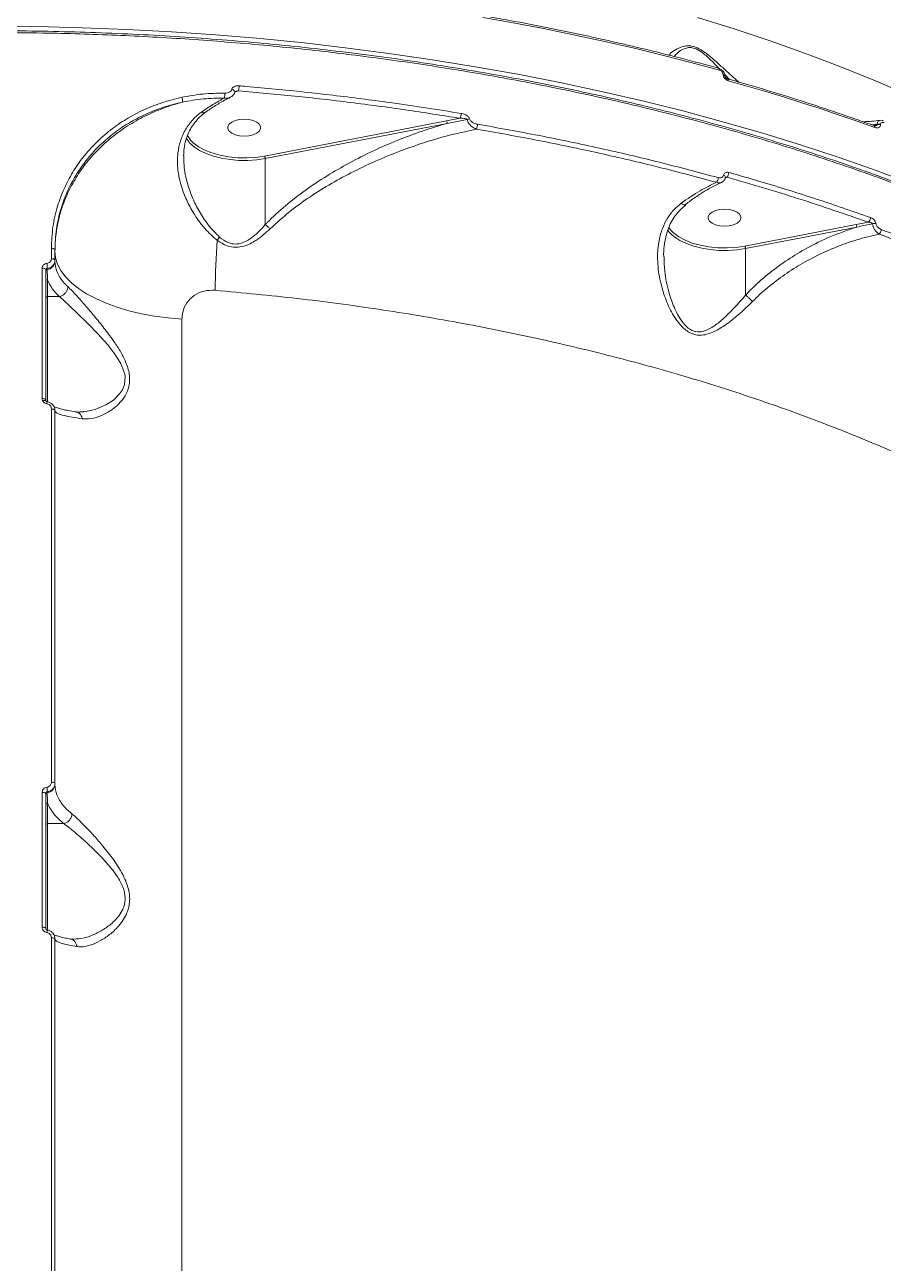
# Model space of a CAD drawing. Header units: millimetres. Extents: x -7151 to 6134, y -5040 to 5562.
# Drawn here: x -17.8 to 215.6, y 1212 to 1548.7 of the extents above; entities that cross this region are included whole.
import ezdxf

# ---------------------------------------------------------------- set-up
doc = ezdxf.new("R2010")
doc.units = ezdxf.units.MM
doc.layers.add('DIKOM_ОБЪЕКТ', color=7, linetype='Continuous')

msp = doc.modelspace()

# ---------------------------------------------------------------- linework, layer by layer
at = {"layer": 'DIKOM_ОБЪЕКТ', "color": 7, "linetype": 'Continuous', "lineweight": 15}
for p, q in [((172.043, 1535.164), (172.043, 1535.192)), ((173.781, 1533.842), (172.489, 1535.182)), ((172.568, 1534.711), (172.568, 1534.739)), ((40.313, 1530.743), (39.376, 1530.341)), ((47.429, 1512.99), (96.902, 1522.557)), ((97.078, 1521.887), (47.605, 1512.321)), ((96.902, 1522.557), (100.562, 1523.256)), ((102.481, 1522.977), (97.078, 1521.887)), ((213.945, 1521.645), (212.38, 1521.525)), ((212.839, 1521.362), (213.945, 1521.556)), ((213.945, 1521.556), (213.945, 1521.645)), ((214.845, 1521.578), (214.845, 1521.489)), ((25.48, 1513.06), (25.492, 1512.647)), ((47.605, 1494.368), (47.605, 1512.321)), ((173.111, 1507.232), (172.633, 1507.026)), ((208.188, 1494.363), (211.548, 1495.001)), ((177.973, 1488.52), (208.188, 1494.363)), ((208.364, 1493.693), (178.145, 1487.85)), ((-10.521, 1485.104), (-10.521, 1487.939)), ((-9.562, 1487.474), (-9.562, 1484.641)), ((178.145, 1475.197), (178.145, 1487.85)), ((-13.027, 1447.077), (-13.027, 1482.517)), ((-12.062, 1482.056), (-12.062, 1446.645)), ((-11.645, 1482.455), (-11.645, 1482.127)), ((-9.562, 1484.641), (-9.562, 1484.363)), ((-11.562, 1479.354), (-11.562, 1474.783)), ((-8.366, 1474.783), (-11.562, 1474.783)), ((-11.562, 1474.783), (-11.562, 1446.132)), ((24.94, 1468.671), (24.94, 990.013)), ((-11.645, 1446.205), (-11.648, 1446.211)), ((-10.521, 1342.769), (-10.521, 1444.233)), ((-9.562, 1443.803), (-9.562, 1342.424)), ((-11.645, 1340.157), (-11.645, 1339.909)), ((-9.562, 1342.424), (-9.562, 1342.145)), ((-13.027, 1303.354), (-13.027, 1340.021)), ((-12.062, 1339.677), (-12.062, 1303.041)), ((-11.562, 1337.129), (-11.562, 1331.497)), ((-7.157, 1331.497), (-11.562, 1331.497)), ((-11.562, 1331.497), (-11.562, 1302.473)), ((-11.645, 1302.58), (-11.646, 1302.585)), ((-10.521, 1193.876), (-10.521, 1300.467)), ((-9.562, 1300.157), (-9.562, 1193.653)), ((-4.545, 1300.09), (-4.387, 1300.108))]:
    msp.add_line(p, q, dxfattribs=at)
at = {"layer": 'DIKOM_ОБЪЕКТ', "color": 7, "linetype": 'Continuous', "lineweight": 15, "flags": 128}
for points in [[(171.071, 1536.342), (163.298, 1538.438), (155.442, 1540.449), (147.506, 1542.375), (139.493, 1544.216), (131.408, 1545.969), (123.253, 1547.636), (115.032, 1549.214), (106.75, 1550.704)], [(165.107, 1550.683), (175.077, 1547.578), (184.859, 1544.317), (194.443, 1540.904), (203.821, 1537.343), (212.983, 1533.636), (221.921, 1529.786), (230.628, 1525.798), (239.094, 1521.675), (247.312, 1517.421), (255.274, 1513.04), (262.974, 1508.536), (270.402, 1503.913), (277.554, 1499.175), (284.422, 1494.327), (290.999, 1489.374), (297.281, 1484.32), (303.26, 1479.169), (308.209, 1474.615)], [(-26.56, 1548.296), (-14.372, 1548.19), (-2.196, 1547.902), (9.959, 1547.432), (22.082, 1546.781), (34.163, 1545.948), (46.193, 1544.936), (58.16, 1543.744), (70.055, 1542.373), (81.868, 1540.826), (93.589, 1539.102), (105.207, 1537.204), (116.714, 1535.134), (128.099, 1532.892), (139.354, 1530.481), (150.467, 1527.902), (161.431, 1525.159), (172.236, 1522.253), (182.872, 1519.187), (193.331, 1515.963), (203.604, 1512.584), (213.682, 1509.053), (223.557, 1505.373)], [(170.864, 1536.853), (170.879, 1536.848), (170.944, 1536.804), (170.998, 1536.729), (171.038, 1536.624), (171.063, 1536.494), (171.071, 1536.342)], [(213.323, 1520.755), (208.495, 1522.47), (203.62, 1524.15), (198.7, 1525.796), (193.737, 1527.405), (188.73, 1528.979), (183.681, 1530.517), (178.59, 1532.018), (173.46, 1533.483)], [(41.897, 1523.041), (43.165, 1522.947), (44.33, 1522.673), (45.298, 1522.241), (45.99, 1521.686), (46.351, 1521.053), (46.351, 1520.393), (45.99, 1519.76), (45.298, 1519.205), (44.33, 1518.773), (43.165, 1518.499), (41.897, 1518.405), (40.629, 1518.499), (39.464, 1518.773), (38.496, 1519.205), (37.804, 1519.76), (37.443, 1520.393), (37.443, 1521.053), (37.804, 1521.686), (38.496, 1522.241), (39.464, 1522.673), (40.629, 1522.947), (41.897, 1523.041)], [(26.415, 1518.644), (26.968, 1517.758), (27.327, 1517.318)], [(27.327, 1517.318), (28.041, 1516.603), (29.448, 1515.546), (31.156, 1514.615), (33.123, 1513.832), (35.302, 1513.215), (37.64, 1512.779), (40.082, 1512.536), (42.567, 1512.489), (45.036, 1512.642), (47.429, 1512.99)], [(47.605, 1512.321), (45.269, 1511.975), (42.86, 1511.811), (40.43, 1511.83), (38.032, 1512.033), (35.718, 1512.415), (33.538, 1512.968), (31.539, 1513.679), (29.765, 1514.535), (28.617, 1515.251)], [(172.438, 1498.57), (173.706, 1498.476), (174.871, 1498.202), (175.839, 1497.77), (176.531, 1497.215), (176.892, 1496.582), (176.892, 1495.922), (176.531, 1495.289), (175.839, 1494.734), (174.871, 1494.302), (173.706, 1494.028), (172.438, 1493.934), (171.17, 1494.028), (170.005, 1494.302), (169.037, 1494.734), (168.344, 1495.289), (167.984, 1495.922), (167.984, 1496.582), (168.344, 1497.215), (169.037, 1497.77), (170.005, 1498.202), (171.17, 1498.476), (172.438, 1498.57)], [(157.287, 1493.603), (157.51, 1493.287), (157.828, 1492.893)], [(157.828, 1492.893), (158.582, 1492.131), (159.99, 1491.075), (161.698, 1490.144), (163.665, 1489.36), (165.844, 1488.744), (168.183, 1488.308), (170.625, 1488.064), (173.11, 1488.019), (175.579, 1488.172), (177.973, 1488.52)], [(178.145, 1487.85), (175.81, 1487.505), (173.401, 1487.34), (170.971, 1487.359), (168.573, 1487.562), (166.259, 1487.944), (164.079, 1488.496), (162.08, 1489.208), (160.306, 1490.064), (159.158, 1490.78)], [(-9.562, 1487.474), (-9.58, 1487.562), (-9.634, 1487.647), (-9.722, 1487.726), (-9.841, 1487.796), (-9.986, 1487.854), (-10.151, 1487.898), (-10.332, 1487.927), (-10.521, 1487.939)], [(-9.562, 1484.641), (-9.58, 1484.729), (-9.634, 1484.814), (-9.722, 1484.893), (-9.841, 1484.962), (-9.986, 1485.02), (-10.151, 1485.064), (-10.332, 1485.092), (-10.521, 1485.104)], [(-9.562, 1487.133), (-9.38, 1485.355), (-8.834, 1483.594), (-7.931, 1481.864), (-6.677, 1480.183), (-5.085, 1478.565), (-3.17, 1477.025), (-0.947, 1475.578), (1.561, 1474.235), (4.333, 1473.011), (7.343, 1471.915), (10.563, 1470.958), (13.965, 1470.148), (17.517, 1469.494), (21.186, 1469), (24.94, 1468.671)], [(-12.062, 1482.056), (-12.08, 1482.144), (-12.135, 1482.228), (-12.223, 1482.307), (-12.343, 1482.376), (-12.489, 1482.434), (-12.656, 1482.477), (-12.837, 1482.505), (-13.027, 1482.517)], [(-2.837, 1443.429), (-1.697, 1443.417), (1.344, 1444.056), (4.466, 1445.421), (6.317, 1446.667), (7.987, 1448.315), (8.757, 1449.471), (9.307, 1450.837), (9.492, 1453.024), (9.405, 1453.664), (8.361, 1456.569), (6.742, 1459.166), (4.777, 1461.666), (2.104, 1464.649), (-0.654, 1467.499), (-3.216, 1470.034), (-5.662, 1472.372), (-7.073, 1473.667), (-8.359, 1474.783), (-8.36, 1474.783), (-8.36, 1474.783)], [(-12.062, 1446.645), (-12.08, 1446.727), (-12.135, 1446.807), (-12.223, 1446.88), (-12.343, 1446.945), (-12.489, 1446.999), (-12.656, 1447.04), (-12.837, 1447.066), (-13.027, 1447.077)], [(-12.002, 1446.435), (-12.038, 1446.488), (-12.099, 1446.525), (-12.184, 1446.545), (-12.289, 1446.549), (-12.412, 1446.534), (-12.548, 1446.503), (-12.695, 1446.456), (-12.847, 1446.394)], [(-9.562, 1443.803), (-9.58, 1443.885), (-9.634, 1443.964), (-9.722, 1444.037), (-9.841, 1444.101), (-9.986, 1444.155), (-10.151, 1444.195), (-10.332, 1444.222), (-10.521, 1444.233)], [(-9.562, 1342.424), (-9.58, 1342.49), (-9.634, 1342.553), (-9.722, 1342.612), (-9.841, 1342.663), (-9.986, 1342.706), (-10.151, 1342.739), (-10.332, 1342.76), (-10.521, 1342.769)], [(-12.062, 1339.677), (-12.08, 1339.743), (-12.135, 1339.806), (-12.223, 1339.865), (-12.343, 1339.916), (-12.489, 1339.959), (-12.656, 1339.991), (-12.837, 1340.012), (-13.027, 1340.021)], [(-12.062, 1303.041), (-12.08, 1303.101), (-12.135, 1303.158), (-12.223, 1303.212), (-12.343, 1303.259), (-12.489, 1303.298), (-12.656, 1303.327), (-12.837, 1303.346), (-13.027, 1303.354)], [(-9.562, 1300.157), (-9.58, 1300.216), (-9.634, 1300.273), (-9.722, 1300.325), (-9.841, 1300.372), (-9.986, 1300.411), (-10.151, 1300.44), (-10.332, 1300.459), (-10.521, 1300.467)]]:
    msp.add_lwpolyline(points, dxfattribs=at)
at = {"layer": 'DIKOM_ОБЪЕКТ', "color": 7, "linetype": 'Continuous', "lineweight": 15}
for centre, radius, start, end in [((35.035, 1532.062), 5.441, 345.97222, 0.38476), ((171.988, 1534.598), 0.597, 13.92581, 84.72385), ((171.99, 1534.573), 0.594, 13.12566, 84.85358), ((172.958, 1533.575), 0.511, 349.52796, 54.87525), ((22.175, 1527.924), 2.96, 354.91612, 20.79614), ((31.991, 1529.685), 4.602, 348.50763, 5.21713), ((38.406, 1530.169), 0.979, 18.94016, 84.03178), ((95.768, 1521.901), 1.31, 359.38757, 30.02021), ((97.891, 1524.57), 2.976, 333.8006, 0.45495), ((103.179, 1520.906), 2.186, 91.13348, 108.60959), ((102.343, 1521.642), 2.947, 333.80744, 0.22386), ((212.81, 1520.835), 0.52, 351.10924, 57.47868), ((214.265, 1519.864), 1.809, 71.30121, 100.18013), ((214.265, 1519.774), 1.81, 71.31394, 100.16741), ((33.265, 1522.284), 8.43, 211.54586, 236.53983), ((46.295, 1512.335), 1.31, 359.39886, 30.04709), ((171.592, 1508.53), 1.999, 319.4933, 0.05016), ((168.661, 1507.14), 2.062, 321.38157, 359.77972), ((171.987, 1507.173), 0.691, 2.14412, 74.41128), ((210.387, 1496.286), 1.732, 312.09321, 359.53982), ((164.322, 1498.377), 9.186, 216.12344, 235.79691), ((207.053, 1493.707), 1.311, 359.392, 30.01078), ((213.25, 1492.514), 2.137, 80.79064, 105.56075), ((213.267, 1493.053), 1.743, 313.15708, 359.1744), ((279.533, 1473.919), 245.554, 176.22009, 179.39478), ((-1.364, 1517.976), 45.43, 322.16085, 323.51787), ((176.815, 1487.864), 1.331, 359.38435, 29.53528), ((-11.593, 1481.661), 0.469, 96.35962, 177.6556), ((-17.81, 1482.552), 6.166, 359.09849, 11.78598), ((-11.906, 1484.458), 2.346, 276.37153, 357.66593), ((-11.584, 1478.876), 0.479, 87.36116, 177.05553), ((-11.584, 1474.304), 0.479, 87.37551, 177.04118), ((-8.997, 1445.316), 2.798, 161.34461, 173.03623), ((-18.745, 1340.043), 7.101, 0.92369, 10.9864), ((-11.906, 1342.24), 2.345, 276.36979, 357.66767), ((-11.593, 1339.443), 0.469, 96.35962, 177.6556), ((-11.584, 1336.651), 0.479, 87.36116, 177.05553), ((-11.584, 1331.019), 0.479, 87.37551, 177.04118), ((-3.057, 1300.599), 8.815, 166.97655, 171.43809)]:
    msp.add_arc(centre, radius, start, end, dxfattribs=at)
for points, knots in [([(170.865, 1536.852), (169.079, 1537.341), (163.902, 1538.757), (155.222, 1540.991), (144.784, 1543.504), (134.215, 1545.867), (123.523, 1548.077), (114.305, 1549.842), (108.637, 1550.842), (106.601, 1551.201)], [0, 0, 0, 0, 0.0864689, 0.2507637, 0.4150547, 0.5793451, 0.7436335, 0.9079158, 1, 1, 1, 1]), ([(381.947, 1378.412), (381.747, 1378.889), (380.73, 1381.311), (378.594, 1385.634), (375.533, 1391.368), (372.153, 1397.036), (368.485, 1402.643), (364.519, 1408.191), (360.257, 1413.681), (355.697, 1419.115), (350.838, 1424.493), (345.679, 1429.818), (340.216, 1435.091), (334.459, 1440.302), (328.433, 1445.43), (322.157, 1450.455), (315.647, 1455.367), (308.901, 1460.167), (301.916, 1464.859), (294.692, 1469.443), (287.225, 1473.921), (279.516, 1478.295), (271.561, 1482.566), (263.357, 1486.735), (254.901, 1490.802), (246.201, 1494.765), (237.29, 1498.609), (228.2, 1502.317), (218.956, 1505.88), (209.562, 1509.298), (200.014, 1512.572), (190.309, 1515.704), (180.445, 1518.695), (170.418, 1521.546), (160.227, 1524.258), (149.867, 1526.831), (139.336, 1529.266), (128.635, 1531.562), (117.794, 1533.713), (106.859, 1535.709), (95.866, 1537.543), (84.825, 1539.214), (73.734, 1540.722), (62.586, 1542.07), (51.379, 1543.257), (40.109, 1544.285), (28.774, 1545.153), (17.371, 1545.861), (5.894, 1546.412), (-5.657, 1546.797), (-16.484, 1547.025), (-23.461, 1547.046), (-26.561, 1547.056)], [0, 0, 0, 0, 0.0050089, 0.0254361, 0.045783, 0.0660727, 0.0863284, 0.1065727, 0.1268271, 0.1471078, 0.1674373, 0.1878384, 0.2083332, 0.2289378, 0.2495476, 0.2700462, 0.2904527, 0.3107901, 0.3310812, 0.3513489, 0.3716164, 0.3919015, 0.4122246, 0.4326089, 0.4530771, 0.473652, 0.4942678, 0.5147984, 0.5352285, 0.5555809, 0.5758794, 0.5961468, 0.6164061, 0.6366783, 0.6569812, 0.6773377, 0.6977713, 0.7183047, 0.7389178, 0.7594862, 0.7799395, 0.8003083, 0.8206163, 0.8408862, 0.8611415, 0.8814047, 0.901692, 0.9220266, 0.9424306, 0.9629283, 0.9835286, 1, 1, 1, 1]), ([(381.888, 1378.11), (381.352, 1379.418), (379.213, 1384.638), (374.189, 1393.613), (366.76, 1405.098), (357.909, 1416.444), (347.75, 1427.622), (336.473, 1438.381), (324.155, 1448.695), (310.877, 1458.548), (296.425, 1468.099), (280.798, 1477.302), (264.023, 1486.116), (246.469, 1494.347), (228.216, 1501.98), (209.355, 1509.013), (189.578, 1515.563), (168.917, 1521.583), (147.424, 1527.041), (126.495, 1531.612), (106.288, 1535.391), (86.918, 1538.478), (67.213, 1541.089), (47.221, 1543.211), (27.161, 1544.823), (7.13, 1545.919), (-10.738, 1546.482), (-21.981, 1546.552), (-26.56, 1546.581)], [0, 0, 0, 0, 0.0137841, 0.0550017, 0.0961877, 0.1385698, 0.1809865, 0.2233689, 0.2645547, 0.3057723, 0.3469582, 0.3893404, 0.431757, 0.4741392, 0.5153252, 0.5565428, 0.5977286, 0.640111, 0.6825276, 0.7249095, 0.760756, 0.7966441, 0.8325322, 0.8687603, 0.9049887, 0.9402992, 0.9756893, 1, 1, 1, 1]), ([(157.259, 1540.436), (157.352, 1540.537), (157.792, 1541.007), (159.05, 1541.881), (160.68, 1542.725), (162.405, 1543.039), (163.936, 1542.872), (165.673, 1542.17), (167.695, 1540.802), (169.881, 1538.926), (172.617, 1536.425), (174.764, 1534.402), (176.133, 1533.279), (176.337, 1533.112)], [0, 0, 0, 0, 0.0339627, 0.1596078, 0.2876535, 0.3591814, 0.4200552, 0.481294, 0.5632413, 0.6727779, 0.785218, 0.968078, 1, 1, 1, 1]), ([(170.93, 1536.801), (170.398, 1537.367), (169.209, 1538.63), (167.389, 1540.382), (165.569, 1541.775), (163.991, 1542.451), (162.615, 1542.54), (161.103, 1542.088), (159.745, 1541.198), (159.018, 1540.406), (158.704, 1540.064)], [0, 0, 0, 0, 0.1313273, 0.2931801, 0.4075289, 0.4902672, 0.5729596, 0.6733247, 0.8588137, 1, 1, 1, 1]), ([(172.553, 1534.741), (172.557, 1534.785), (172.583, 1535.032), (172.433, 1535.507), (172.078, 1536.104), (171.53, 1536.608), (171.076, 1536.758), (170.861, 1536.83)], [0, 0, 0, 0, 0.046752, 0.2640493, 0.5018948, 0.7633097, 1, 1, 1, 1]), ([(172.043, 1535.192), (172.034, 1535.288), (172.014, 1535.48), (171.864, 1535.773), (171.64, 1536.035), (171.363, 1536.239), (171.164, 1536.31), (171.071, 1536.342)], [0, 0, 0, 0, 0.19516297, 0.39014357, 0.59336343, 0.81110897, 1, 1, 1, 1]), ([(38.508, 1531.143), (38.517, 1531.177), (38.559, 1531.33), (38.731, 1531.6), (39.135, 1531.901), (39.741, 1532.108), (40.224, 1532.102), (40.475, 1532.098)], [0, 0, 0, 0, 0.0490769, 0.2179211, 0.4266734, 0.7022369, 1, 1, 1, 1]), ([(40.475, 1532.098), (41.133, 1532.042), (44.422, 1531.761), (52.958, 1530.974), (66.021, 1529.567), (82.916, 1527.425), (94.444, 1525.607), (100.867, 1524.594)], [0, 0, 0, 0, 0.0321641, 0.1608348, 0.4183956, 0.675958, 1, 1, 1, 1]), ([(173.46, 1533.483), (173.325, 1533.531), (173.036, 1533.634), (172.634, 1533.929), (172.306, 1534.311), (172.086, 1534.74), (172.058, 1535.023), (172.043, 1535.164)], [0, 0, 0, 0, 0.1890375, 0.404498, 0.6068469, 0.803366, 1, 1, 1, 1]), ([(173.249, 1533.999), (173.222, 1534.005), (173.142, 1534.025), (172.977, 1534.116), (172.808, 1534.256), (172.684, 1534.405), (172.609, 1534.541), (172.573, 1534.644), (172.567, 1534.704), (172.568, 1534.709), (172.568, 1534.71)], [0, 0, 0, 0, 0.0968714, 0.2952533, 0.4683479, 0.6152923, 0.7426219, 0.8573482, 0.9810701, 1, 1, 1, 1]), ([(213.089, 1521.273), (211.427, 1521.867), (206.61, 1523.588), (198.499, 1526.335), (188.706, 1529.463), (180.27, 1532.002), (175.079, 1533.475), (173.251, 1533.993)], [0, 0, 0, 0, 0.1293311, 0.3750669, 0.620805, 0.8665369, 1, 1, 1, 1]), ([(-10.521, 1487.939), (-10.439, 1489.877), (-10.273, 1493.754), (-9.022, 1499.171), (-7.177, 1504.137), (-4.827, 1508.622), (-1.922, 1512.825), (1.527, 1516.674), (5.456, 1520.127), (9.814, 1523.14), (14.56, 1525.637), (19.603, 1527.657), (23.164, 1528.536), (24.942, 1528.975)], [0, 0, 0, 0, 0.1021838, 0.2043676, 0.2924918, 0.3808935, 0.4690136, 0.5574024, 0.646077, 0.7344679, 0.8228841, 0.9115797, 1, 1, 1, 1]), ([(24.942, 1528.975), (26.837, 1529.323), (30.654, 1530.024), (34.591, 1530.077), (36.573, 1530.103)], [0, 0, 0, 0, 0.4964816, 1, 1, 1, 1]), ([(36.5, 1528.768), (34.588, 1528.743), (30.737, 1528.692), (27.003, 1528.007), (25.123, 1527.662)], [0, 0, 0, 0, 0.4964776, 1, 1, 1, 1]), ([(30.269, 1524.957), (31.291, 1525.663), (33.343, 1527.082), (35.445, 1528.204), (36.5, 1528.768)], [0, 0, 0, 0, 0.4978743, 1, 1, 1, 1]), ([(31.224, 1524.792), (31.248, 1524.811), (32.176, 1525.529), (34.067, 1526.728), (36.33, 1528.098), (37.667, 1528.73), (38.064, 1528.918)], [0, 0, 0, 0, 0.0107212, 0.4189253, 0.8271119, 1, 1, 1, 1]), ([(38.037, 1528.983), (37.848, 1528.894), (37.396, 1528.681), (36.83, 1528.736), (36.5, 1528.768)], [0, 0, 0, 0, 0.4158782, 1, 1, 1, 1]), ([(36.573, 1530.103), (36.822, 1530.117), (37.315, 1530.143), (37.915, 1530.387), (38.345, 1530.727), (38.455, 1531.008), (38.508, 1531.143)], [0, 0, 0, 0, 0.2974092, 0.5890428, 0.80284, 1, 1, 1, 1]), ([(38.056, 1528.983), (38.202, 1529.048), (38.583, 1529.219), (39.02, 1529.704), (39.304, 1530.157), (39.318, 1530.41), (39.319, 1530.424)], [0, 0, 0, 0, 0.2380485, 0.6202644, 0.979406, 1, 1, 1, 1]), ([(39.316, 1530.398), (39.316, 1530.396), (39.311, 1530.382), (39.336, 1530.42), (39.405, 1530.469), (39.474, 1530.496), (39.5, 1530.506)], [0, 0, 0, 0, 0.0715069, 0.4239301, 0.7838185, 1, 1, 1, 1]), ([(40.313, 1530.743), (40.145, 1530.71), (39.87, 1530.657), (39.605, 1530.547), (39.501, 1530.504)], [0, 0, 0, 0, 0.609668, 1, 1, 1, 1]), ([(100.562, 1523.256), (95.637, 1524.042), (85.786, 1525.612), (70.781, 1527.609), (55.632, 1529.362), (45.42, 1530.283), (40.313, 1530.743)], [0, 0, 0, 0, 0.24931683, 0.49862785, 0.74931475, 1, 1, 1, 1]), ([(-9.562, 1487.133), (-9.503, 1488.716), (-9.385, 1491.882), (-8.444, 1496.581), (-6.931, 1501.176), (-4.818, 1505.604), (-2.144, 1509.811), (1.087, 1513.73), (4.821, 1517.318), (9.01, 1520.526), (13.619, 1523.294), (18.579, 1525.595), (22.483, 1526.951), (24.698, 1527.548), (25.123, 1527.662)], [0, 0, 0, 0, 0.0874421, 0.174886, 0.2633133, 0.3520198, 0.4404464, 0.5297506, 0.6193402, 0.7086428, 0.7985514, 0.8887519, 0.9786629, 1, 1, 1, 1]), ([(25.123, 1527.662), (23.384, 1527.234), (19.901, 1526.376), (14.969, 1524.403), (10.326, 1521.96), (6.064, 1519.011), (2.221, 1515.629), (-1.152, 1511.859), (-3.993, 1507.742), (-6.292, 1503.348), (-8.096, 1498.482), (-9.32, 1493.173), (-9.481, 1489.373), (-9.562, 1487.474)], [0, 0, 0, 0, 0.0883693, 0.177023, 0.2653931, 0.3537649, 0.4424235, 0.5308001, 0.6189456, 0.7073721, 0.7955188, 0.8977595, 1, 1, 1, 1]), ([(34.513, 1490.107), (33.357, 1491.128), (31.041, 1493.173), (28.454, 1496.822), (26.379, 1500.514), (24.796, 1504.456), (23.803, 1508.698), (23.643, 1512.756), (24.229, 1516.284), (25.323, 1519.277), (27.035, 1521.995), (28.799, 1523.844), (29.979, 1524.737), (30.269, 1524.957)], [0, 0, 0, 0, 0.1071383, 0.2145773, 0.3113458, 0.4080916, 0.5217536, 0.6352949, 0.7192618, 0.8031755, 0.8878189, 0.9724044, 1, 1, 1, 1]), ([(25.422, 1513.046), (25.451, 1513.731), (25.513, 1515.187), (25.969, 1517.298), (26.707, 1519.346), (27.723, 1521.199), (29.009, 1522.841), (30.189, 1524.037), (31.017, 1524.606), (31.253, 1524.769)], [0, 0, 0, 0, 0.1487246, 0.3160154, 0.4789083, 0.6371437, 0.7901155, 0.9401408, 1, 1, 1, 1]), ([(30.269, 1524.957), (30.297, 1524.94), (30.409, 1524.873), (30.683, 1524.744), (31.011, 1524.67), (31.155, 1524.783), (31.212, 1524.828)], [0, 0, 0, 0, 0.0693313, 0.2758984, 0.712394, 1, 1, 1, 1]), ([(47.605, 1494.368), (47.777, 1494.547), (49.51, 1496.341), (53.037, 1499.565), (58.49, 1503.775), (64.296, 1507.639), (70.45, 1511.194), (76.831, 1514.411), (83.447, 1517.29), (90.2, 1519.834), (94.785, 1521.203), (97.078, 1521.887)], [0, 0, 0, 0, 0.0129732, 0.1306081, 0.2483364, 0.3704456, 0.4925894, 0.6182937, 0.7440052, 0.872, 1, 1, 1, 1]), ([(102.481, 1522.977), (102.464, 1522.999), (102.43, 1523.041), (102.311, 1523.105), (102.055, 1523.188), (101.528, 1523.262), (100.998, 1523.275), (100.636, 1523.259), (100.562, 1523.256)], [0, 0, 0, 0, 0.0461062, 0.0901406, 0.2101686, 0.4599259, 0.8892667, 1, 1, 1, 1]), ([(100.867, 1524.594), (100.955, 1524.578), (101.39, 1524.497), (102.049, 1524.259), (102.664, 1523.838), (103.009, 1523.455), (103.093, 1523.212), (103.136, 1523.091)], [0, 0, 0, 0, 0.0951141, 0.4719385, 0.7157481, 0.8572166, 1, 1, 1, 1]), ([(104.987, 1520.341), (104.896, 1520.375), (104.419, 1520.554), (103.679, 1521.018), (103.007, 1521.752), (102.626, 1522.395), (102.531, 1522.779), (102.481, 1522.977)], [0, 0, 0, 0, 0.0825594, 0.4350667, 0.6772473, 0.8330107, 1, 1, 1, 1]), ([(103.136, 1523.091), (103.176, 1522.973), (103.257, 1522.737), (103.59, 1522.37), (104.179, 1521.969), (104.801, 1521.746), (105.211, 1521.668), (105.289, 1521.653)], [0, 0, 0, 0, 0.1455933, 0.2899991, 0.5321388, 0.9098143, 1, 1, 1, 1]), ([(214.642, 1522.702), (213.895, 1522.605), (212.368, 1522.409), (210.861, 1522.362), (210.092, 1522.338)], [0, 0, 0, 0, 0.4897858, 1, 1, 1, 1]), ([(213.945, 1521.645), (213.951, 1521.723), (213.969, 1521.982), (214.093, 1522.334), (214.331, 1522.619), (214.546, 1522.653), (214.647, 1522.668)], [0, 0, 0, 0, 0.1342008, 0.4418434, 0.7367622, 1, 1, 1, 1]), ([(215.572, 1522.55), (215.499, 1522.579), (215.206, 1522.696), (214.873, 1522.755), (214.643, 1522.687), (214.637, 1522.685)], [0, 0, 0, 0, 0.2461232, 0.9813062, 1, 1, 1, 1]), ([(215.811, 1522.045), (215.671, 1522.082), (215.426, 1522.148), (215.129, 1522.08), (214.936, 1521.93), (214.853, 1521.746), (214.847, 1521.617), (214.845, 1521.578)], [0, 0, 0, 0, 0.3025697, 0.5346806, 0.7255391, 0.9170739, 1, 1, 1, 1]), ([(104.987, 1520.341), (102.819, 1519.872), (98.374, 1518.91), (91.694, 1516.984), (84.932, 1514.67), (78.226, 1511.965), (71.767, 1508.934), (65.615, 1505.62), (59.762, 1501.97), (54.074, 1497.917), (50.628, 1494.766), (48.906, 1493.191)], [0, 0, 0, 0, 0.1079554, 0.2212627, 0.3345722, 0.4497819, 0.5649859, 0.6720711, 0.7791311, 0.8896215, 1, 1, 1, 1]), ([(170.272, 1505.854), (165.029, 1507.258), (154.542, 1510.068), (138.348, 1513.846), (121.858, 1517.325), (110.611, 1519.336), (104.987, 1520.341)], [0, 0, 0, 0, 0.249098, 0.4981957, 0.7490981, 1, 1, 1, 1]), ([(105.289, 1521.653), (110.886, 1520.653), (122.078, 1518.653), (138.569, 1515.178), (154.842, 1511.386), (165.429, 1508.55), (170.723, 1507.132)], [0, 0, 0, 0, 0.2490979, 0.4981963, 0.7490995, 1, 1, 1, 1]), ([(213.374, 1521.223), (213.366, 1521.222), (213.346, 1521.218), (213.217, 1521.225), (213.112, 1521.269), (213.087, 1521.28)], [0, 0, 0, 0, 0.3190192, 0.8321283, 1, 1, 1, 1]), ([(214.845, 1521.489), (214.842, 1521.43), (214.831, 1521.226), (214.696, 1520.937), (214.383, 1520.7), (213.915, 1520.599), (213.532, 1520.7), (213.323, 1520.755)], [0, 0, 0, 0, 0.0795992, 0.2757104, 0.4707778, 0.7104673, 1, 1, 1, 1]), ([(213.381, 1521.23), (213.451, 1521.24), (213.604, 1521.264), (213.778, 1521.336), (213.888, 1521.422), (213.937, 1521.488), (213.943, 1521.536), (213.945, 1521.556)], [0, 0, 0, 0, 0.29104578, 0.63397738, 0.77567175, 0.90559326, 1, 1, 1, 1]), ([(25.492, 1512.647), (25.491, 1511.703), (25.488, 1509.266), (26.378, 1505.528), (27.801, 1501.552), (29.67, 1497.849), (32.005, 1494.165), (34.101, 1492.041), (35.163, 1490.965)], [0, 0, 0, 0, 0.1225332, 0.3161738, 0.4778759, 0.6426209, 0.8188892, 1, 1, 1, 1]), ([(172.173, 1507.839), (172.214, 1507.964), (172.302, 1508.232), (172.631, 1508.499), (173.079, 1508.627), (173.42, 1508.563), (173.59, 1508.532)], [0, 0, 0, 0, 0.2214143, 0.4743896, 0.7373188, 1, 1, 1, 1]), ([(173.59, 1508.532), (174.175, 1508.367), (177.099, 1507.542), (185.119, 1505.207), (197.495, 1501.373), (207.242, 1497.974), (212.119, 1496.272)], [0, 0, 0, 0, 0.0441417, 0.2207204, 0.6100135, 1, 1, 1, 1]), ([(160.664, 1500.16), (162.374, 1501.358), (165.527, 1503.567), (168.783, 1505.136), (170.272, 1505.854)], [0, 0, 0, 0, 0.5425428, 1, 1, 1, 1]), ([(161.824, 1499.837), (162.719, 1500.509), (164.555, 1501.886), (167.394, 1503.661), (169.76, 1504.988), (171.158, 1505.606), (171.587, 1505.796)], [0, 0, 0, 0, 0.280496, 0.5750879, 0.8696774, 1, 1, 1, 1]), ([(171.572, 1505.837), (171.39, 1505.771), (171, 1505.632), (170.525, 1505.777), (170.272, 1505.854)], [0, 0, 0, 0, 0.467798, 1, 1, 1, 1]), ([(170.723, 1507.132), (170.898, 1507.101), (171.247, 1507.038), (171.706, 1507.17), (172.042, 1507.441), (172.132, 1507.713), (172.173, 1507.839)], [0, 0, 0, 0, 0.263318, 0.526697, 0.7813504, 1, 1, 1, 1]), ([(171.581, 1505.837), (171.613, 1505.846), (171.88, 1505.92), (172.281, 1506.317), (172.624, 1506.807), (172.648, 1507.142), (172.652, 1507.204)], [0, 0, 0, 0, 0.0538053, 0.459418, 0.8986394, 1, 1, 1, 1]), ([(173.111, 1507.232), (173.018, 1507.228), (172.856, 1507.222), (172.709, 1507.166), (172.646, 1507.142)], [0, 0, 0, 0, 0.5781641, 1, 1, 1, 1]), ([(211.548, 1495.001), (205.311, 1497.17), (192.82, 1501.514), (179.687, 1505.324), (173.111, 1507.232)], [0, 0, 0, 0, 0.49926902, 1, 1, 1, 1]), ([(180.037, 1473.449), (178.902, 1472.341), (176.633, 1470.126), (173.296, 1467.446), (170.546, 1465.681), (168.412, 1464.736), (166.606, 1464.267), (164.592, 1464.284), (162.293, 1465.233), (159.843, 1467.54), (157.617, 1471.077), (155.75, 1475.73), (154.465, 1480.879), (154.109, 1485.826), (154.542, 1490.049), (155.452, 1493.327), (156.869, 1496.143), (158.563, 1498.415), (159.997, 1499.606), (160.664, 1500.16)], [0, 0, 0, 0, 0.0760745, 0.152136, 0.2132056, 0.2445041, 0.275717, 0.313016, 0.3506348, 0.4012609, 0.4758021, 0.550765, 0.641766, 0.7326382, 0.79383, 0.854937, 0.9055401, 0.9561014, 1, 1, 1, 1]), ([(155.901, 1485.56), (155.899, 1485.6), (155.846, 1486.586), (156.021, 1488.451), (156.425, 1490.929), (157.053, 1493.121), (157.898, 1495.028), (159.035, 1496.819), (160.363, 1498.411), (161.432, 1499.301), (161.934, 1499.72)], [0, 0, 0, 0, 0.0072117, 0.1766751, 0.339109, 0.4692137, 0.6035642, 0.7390018, 0.8771362, 1, 1, 1, 1]), ([(160.664, 1500.16), (160.693, 1500.139), (160.883, 1500.002), (161.236, 1499.811), (161.618, 1499.719), (161.755, 1499.827), (161.81, 1499.871)], [0, 0, 0, 0, 0.05918591, 0.3798481, 0.74846894, 1, 1, 1, 1]), ([(212.677, 1494.573), (212.664, 1494.601), (212.641, 1494.648), (212.553, 1494.735), (212.394, 1494.83), (212.126, 1494.923), (211.835, 1494.981), (211.632, 1494.995), (211.548, 1495.001)], [0, 0, 0, 0, 0.078999, 0.1355799, 0.3029514, 0.5191068, 0.8022386, 1, 1, 1, 1]), ([(212.119, 1496.272), (212.228, 1496.227), (212.499, 1496.115), (212.892, 1495.834), (213.242, 1495.455), (213.495, 1495.044), (213.56, 1494.764), (213.592, 1494.624)], [0, 0, 0, 0, 0.1654966, 0.4120009, 0.6200504, 0.8097424, 1, 1, 1, 1]), ([(48.906, 1493.191), (47.677, 1492.082), (45.988, 1490.558), (43.505, 1489.135), (41.669, 1488.402), (39.545, 1488.082), (36.954, 1488.533), (35.407, 1489.531), (34.513, 1490.107)], [0, 0, 0, 0, 0.3030762, 0.416431, 0.5295171, 0.668759, 0.8085426, 1, 1, 1, 1]), ([(35.163, 1490.965), (35.922, 1490.383), (37.218, 1489.391), (39.513, 1488.941), (41.371, 1489.323), (42.951, 1490.111), (45.102, 1491.65), (46.618, 1493.165), (47.607, 1494.359), (47.608, 1494.36)], [0, 0, 0, 0, 0.1886185, 0.3216793, 0.4555525, 0.5691422, 0.6831349, 0.9996943, 1, 1, 1, 1]), ([(47.608, 1494.36), (47.607, 1494.361), (47.605, 1494.363), (47.605, 1494.366), (47.605, 1494.368), (47.605, 1494.368)], [0, 0, 0, 0, 0.3454531, 0.8162086, 1, 1, 1, 1]), ([(48.906, 1493.191), (48.876, 1493.221), (48.66, 1493.434), (48.202, 1493.867), (47.816, 1494.187), (47.608, 1494.36)], [0, 0, 0, 0, 0.0700058, 0.497808, 1, 1, 1, 1]), ([(178.145, 1475.197), (178.828, 1475.902), (180.898, 1478.04), (184.694, 1481.329), (189.587, 1484.888), (195.05, 1488.173), (201.301, 1491.265), (205.92, 1492.853), (208.364, 1493.693)], [0, 0, 0, 0, 0.0822934, 0.2495025, 0.4173013, 0.5846554, 0.7802055, 1, 1, 1, 1]), ([(214.459, 1491.781), (212.426, 1491.296), (208.359, 1490.326), (202.258, 1488.124), (196.524, 1485.491), (191.209, 1482.452), (186.442, 1479.161), (182.734, 1476.104), (180.706, 1474.107), (180.037, 1473.449)], [0, 0, 0, 0, 0.1619227, 0.3238396, 0.493636, 0.6385923, 0.7839147, 0.9287418, 1, 1, 1, 1]), ([(212.677, 1494.573), (212.529, 1494.544), (211.09, 1494.259), (209.653, 1493.961), (208.364, 1493.693)], [0, 0, 0, 0, 0.1029303, 1, 1, 1, 1]), ([(214.459, 1491.781), (214.33, 1491.865), (214.008, 1492.074), (213.538, 1492.567), (213.116, 1493.208), (212.806, 1493.894), (212.721, 1494.345), (212.677, 1494.573)], [0, 0, 0, 0, 0.1576828, 0.3931711, 0.5991562, 0.7967283, 1, 1, 1, 1]), ([(213.592, 1494.624), (213.624, 1494.487), (213.687, 1494.214), (213.931, 1493.814), (214.269, 1493.45), (214.646, 1493.181), (214.905, 1493.072), (215.01, 1493.028)], [0, 0, 0, 0, 0.1920652, 0.3836043, 0.5901908, 0.8341227, 1, 1, 1, 1]), ([(280.957, 1461.638), (275.899, 1464.389), (265.782, 1469.89), (249.494, 1477.626), (232.476, 1485), (220.465, 1489.521), (214.459, 1491.781)], [0, 0, 0, 0, 0.2485957, 0.4971915, 0.7485958, 1, 1, 1, 1]), ([(215.01, 1493.028), (220.963, 1490.788), (232.868, 1486.309), (249.874, 1478.954), (266.274, 1471.179), (276.529, 1465.604), (281.656, 1462.816)], [0, 0, 0, 0, 0.24859581, 0.49719057, 0.74859596, 1, 1, 1, 1]), ([(-11.775, 1483.812), (-11.61, 1483.849), (-11.282, 1483.923), (-10.881, 1484.209), (-10.608, 1484.589), (-10.525, 1484.909), (-10.522, 1485.081), (-10.521, 1485.104)], [0, 0, 0, 0, 0.2407312, 0.4813854, 0.7221443, 0.9627968, 1, 1, 1, 1]), ([(156.031, 1485.561), (156.046, 1484.273), (156.084, 1481.125), (157.07, 1476.527), (158.381, 1472.603), (159.661, 1469.891), (160.708, 1468.199), (161.79, 1466.893), (162.914, 1465.91), (163.921, 1465.429), (165.131, 1465.156), (166.383, 1465.22), (167.94, 1465.799), (169.808, 1466.88), (172.213, 1468.82), (175.122, 1471.713), (177.151, 1473.999), (178.147, 1475.187), (178.149, 1475.189)], [0, 0, 0, 0, 0.0932593, 0.2278947, 0.3329808, 0.3870384, 0.440986, 0.4745938, 0.5091258, 0.54994, 0.5578947, 0.6066384, 0.6488172, 0.6922488, 0.7790413, 0.8885271, 0.9998844, 1, 1, 1, 1]), ([(-13.027, 1482.517), (-13.027, 1482.54), (-13.023, 1482.712), (-12.941, 1483.033), (-12.668, 1483.414), (-12.267, 1483.701), (-11.939, 1483.775), (-11.775, 1483.812)], [0, 0, 0, 0, 0.0372109, 0.2778946, 0.5185709, 0.7592448, 1, 1, 1, 1]), ([(-11.645, 1482.455), (-11.7, 1482.445), (-11.809, 1482.425), (-11.942, 1482.338), (-12.033, 1482.22), (-12.061, 1482.118), (-12.062, 1482.063), (-12.062, 1482.056)], [0, 0, 0, 0, 0.2404195, 0.4811869, 0.7223344, 0.9628287, 1, 1, 1, 1]), ([(-9.562, 1484.641), (-9.563, 1484.602), (-9.568, 1484.313), (-9.706, 1483.774), (-10.16, 1483.133), (-10.827, 1482.647), (-11.372, 1482.519), (-11.645, 1482.455)], [0, 0, 0, 0, 0.0372392, 0.2780904, 0.5188666, 0.7594051, 1, 1, 1, 1]), ([(-11.645, 1482.127), (-11.645, 1481.987), (-11.643, 1481.283), (-11.617, 1480.345), (-11.574, 1479.567), (-11.562, 1479.354)], [0, 0, 0, 0, 0.1536616, 0.7682954, 1, 1, 1, 1]), ([(-9.562, 1484.363), (-9.453, 1483.433), (-9.231, 1481.547), (-7.802, 1479.256), (-6.503, 1477.947), (-6.08, 1477.52)], [0, 0, 0, 0, 0.3958782, 0.8032207, 1, 1, 1, 1]), ([(-8.366, 1474.783), (-8.815, 1475.238), (-9.765, 1476.198), (-10.856, 1477.728), (-11.326, 1478.81), (-11.562, 1479.354)], [0, 0, 0, 0, 0.3093536, 0.6532109, 1, 1, 1, 1]), ([(-8.36, 1474.783), (-8.361, 1474.783), (-8.363, 1474.783), (-8.365, 1474.783), (-8.366, 1474.783)], [0, 0, 0, 0, 0.8038747, 1, 1, 1, 1]), ([(-8.36, 1474.783), (-8.103, 1474.857), (-7.59, 1475.005), (-6.907, 1475.525), (-6.388, 1476.199), (-6.138, 1476.857), (-6.08, 1477.299), (-6.08, 1477.479), (-6.08, 1477.52)], [0, 0, 0, 0, 0.212368, 0.4247091, 0.637034, 0.8493825, 0.9655127, 1, 1, 1, 1]), ([(-6.08, 1477.52), (-5.692, 1477.139), (-4.915, 1476.376), (-3.32, 1474.653), (-1.294, 1472.371), (1.184, 1469.451), (3.768, 1466.285), (6.142, 1463.122), (8.181, 1460.046), (9.792, 1456.992), (10.66, 1454.241), (10.792, 1452.019), (10.593, 1450.386), (10.086, 1448.865), (9.179, 1447.198), (7.811, 1445.55), (5.701, 1443.793), (3.116, 1442.363), (0.317, 1441.512), (-1.367, 1441.566), (-2.135, 1441.59)], [0, 0, 0, 0, 0.04508111, 0.09018233, 0.15888886, 0.22768437, 0.29840387, 0.36911311, 0.42504684, 0.48081856, 0.54081823, 0.57138319, 0.60195402, 0.63446616, 0.66702996, 0.71984535, 0.77277006, 0.85288299, 0.93298649, 1, 1, 1, 1]), ([(33.993, 1476.513), (32.971, 1476.503), (30.913, 1476.482), (28.183, 1475.198), (26.152, 1473.168), (25.092, 1470.859), (24.984, 1469.296), (24.94, 1468.671)], [0, 0, 0, 0, 0.2099182, 0.4229014, 0.6382662, 0.8553572, 1, 1, 1, 1]), ([(354.34, 1280.219), (354.328, 1282.744), (354.299, 1289.02), (352.925, 1299.034), (350.306, 1310.222), (346.448, 1321.327), (341.42, 1332.297), (335.227, 1343.081), (327.891, 1353.633), (319.404, 1363.931), (309.807, 1373.965), (299.131, 1383.717), (287.425, 1393.143), (274.744, 1402.198), (261.129, 1410.844), (246.586, 1419.059), (231.16, 1426.84), (214.896, 1434.173), (197.87, 1441.025), (180.162, 1447.363), (161.476, 1453.269), (141.811, 1458.691), (121.198, 1463.587), (100.039, 1467.85), (78.397, 1471.44), (56.373, 1474.412), (41.45, 1475.813), (33.993, 1476.513)], [0, 0, 0, 0, 0.026938, 0.0669716, 0.1071323, 0.1473574, 0.1875822, 0.2277421, 0.2677751, 0.3076759, 0.347703, 0.3877941, 0.4278855, 0.4679118, 0.5078123, 0.5476178, 0.5875488, 0.6275441, 0.6675392, 0.7074702, 0.7472753, 0.789314, 0.8313903, 0.8734287, 0.9156067, 0.9578224, 1, 1, 1, 1]), ([(178.149, 1475.189), (178.148, 1475.189), (178.146, 1475.191), (178.146, 1475.194), (178.145, 1475.196), (178.145, 1475.197)], [0, 0, 0, 0, 0.3347822, 0.7879953, 1, 1, 1, 1]), ([(180.037, 1473.449), (180.007, 1473.481), (179.797, 1473.706), (179.362, 1474.142), (178.723, 1474.728), (178.34, 1475.035), (178.149, 1475.189)], [0, 0, 0, 0, 0.0544829, 0.3766863, 0.6883344, 1, 1, 1, 1]), ([(-12.847, 1446.394), (-12.879, 1446.456), (-12.99, 1446.671), (-13.012, 1446.908), (-13.027, 1447.077)], [0, 0, 0, 0, 0.2879967, 1, 1, 1, 1]), ([(-11.775, 1445.655), (-11.932, 1445.696), (-12.246, 1445.779), (-12.618, 1446.054), (-12.775, 1446.287), (-12.847, 1446.394)], [0, 0, 0, 0, 0.350921, 0.7014248, 1, 1, 1, 1]), ([(-12.062, 1446.645), (-12.057, 1446.594), (-12.051, 1446.523), (-12.013, 1446.454), (-12.002, 1446.435)], [0, 0, 0, 0, 0.72049197, 1, 1, 1, 1]), ([(-11.647, 1446.214), (-11.67, 1446.218), (-11.738, 1446.228), (-11.842, 1446.277), (-11.942, 1446.356), (-12.015, 1446.429), (-12.015, 1446.461), (-12.015, 1446.461)], [0, 0, 0, 0, 0.1198421, 0.3575321, 0.6333282, 0.9995359, 1, 1, 1, 1]), ([(-10.521, 1444.233), (-10.539, 1444.401), (-10.575, 1444.737), (-10.856, 1445.181), (-11.266, 1445.52), (-11.607, 1445.61), (-11.775, 1445.655)], [0, 0, 0, 0, 0.2566061, 0.5136445, 0.761207, 1, 1, 1, 1]), ([(-11.645, 1446.205), (-11.367, 1446.13), (-10.804, 1445.979), (-10.123, 1445.41), (-9.652, 1444.66), (-9.592, 1444.088), (-9.562, 1443.803)], [0, 0, 0, 0, 0.242519, 0.4917039, 0.7472658, 1, 1, 1, 1]), ([(-3.75, 1443.428), (-4.018, 1443.469), (-4.965, 1443.613), (-6.31, 1443.873), (-7.77, 1444.201), (-8.842, 1444.506), (-9.545, 1444.759), (-9.763, 1444.865), (-9.851, 1444.909)], [0, 0, 0, 0, 0.0821013, 0.2901292, 0.4974125, 0.7020433, 0.8789664, 1, 1, 1, 1]), ([(-2.135, 1441.59), (-3.1, 1441.725), (-5.046, 1441.998), (-7.304, 1442.471), (-8.719, 1442.93), (-9.446, 1443.361), (-9.523, 1443.606), (-9.562, 1443.729)], [0, 0, 0, 0, 0.21064105, 0.42475272, 0.67621189, 0.8374036, 1, 1, 1, 1]), ([(-2.837, 1443.39), (-3.138, 1443.375), (-3.479, 1443.358), (-3.756, 1443.431), (-3.789, 1443.439)], [0, 0, 0, 0, 0.8832139, 1, 1, 1, 1]), ([(-3.756, 1443.387), (-3.663, 1443.379), (-3.338, 1443.352), (-2.847, 1443.014), (-2.391, 1442.445), (-2.197, 1441.92), (-2.143, 1441.636), (-2.135, 1441.59)], [0, 0, 0, 0, 0.11619365, 0.40487137, 0.69361717, 0.95078622, 1, 1, 1, 1]), ([(-13.027, 1340.021), (-13.027, 1340.049), (-13.023, 1340.234), (-12.937, 1340.576), (-12.664, 1340.976), (-12.264, 1341.279), (-11.938, 1341.357), (-11.775, 1341.396)], [0, 0, 0, 0, 0.0426489, 0.2824521, 0.521605, 0.7607854, 1, 1, 1, 1]), ([(-11.645, 1340.157), (-11.7, 1340.145), (-11.808, 1340.12), (-11.942, 1340.015), (-12.033, 1339.874), (-12.06, 1339.753), (-12.062, 1339.687), (-12.062, 1339.677)], [0, 0, 0, 0, 0.2368306, 0.4741383, 0.713794, 0.9564964, 1, 1, 1, 1]), ([(-11.775, 1341.396), (-11.611, 1341.435), (-11.285, 1341.513), (-10.885, 1341.816), (-10.612, 1342.216), (-10.526, 1342.556), (-10.522, 1342.742), (-10.521, 1342.769)], [0, 0, 0, 0, 0.2393525, 0.4787034, 0.7178874, 0.9576676, 1, 1, 1, 1]), ([(-9.562, 1342.424), (-9.563, 1342.378), (-9.569, 1342.074), (-9.712, 1341.514), (-10.166, 1340.855), (-10.831, 1340.355), (-11.374, 1340.223), (-11.645, 1340.157)], [0, 0, 0, 0, 0.0422847, 0.2819906, 0.5212621, 0.7606309, 1, 1, 1, 1]), ([(-9.562, 1342.145), (-9.455, 1341.194), (-9.238, 1339.266), (-7.622, 1336.698), (-5.98, 1335.02), (-5.078, 1334.275), (-4.942, 1334.163)], [0, 0, 0, 0, 0.3434956, 0.6969392, 0.9545239, 1, 1, 1, 1]), ([(-11.645, 1339.909), (-11.645, 1339.769), (-11.643, 1339.065), (-11.617, 1338.125), (-11.574, 1337.345), (-11.562, 1337.129)], [0, 0, 0, 0, 0.1533149, 0.7665943, 1, 1, 1, 1]), ([(-7.157, 1331.497), (-8.05, 1332.293), (-9.501, 1333.587), (-10.852, 1335.495), (-11.325, 1336.583), (-11.562, 1337.129)], [0, 0, 0, 0, 0.4427034, 0.7201744, 1, 1, 1, 1]), ([(-7.15, 1331.498), (-6.902, 1331.579), (-6.404, 1331.74), (-5.742, 1332.279), (-5.239, 1332.966), (-5.013, 1333.586), (-4.952, 1333.984), (-4.945, 1334.121), (-4.942, 1334.163)], [0, 0, 0, 0, 0.22049207, 0.4409812, 0.66147858, 0.88195533, 0.96357686, 1, 1, 1, 1]), ([(-4.942, 1334.163), (-4.814, 1334.057), (-4.184, 1333.532), (-2.944, 1332.393), (-1.034, 1330.481), (1.135, 1328.157), (3.674, 1325.214), (6.386, 1321.785), (8.8, 1318.021), (10.205, 1314.786), (10.71, 1312.358), (10.794, 1310.548), (10.545, 1308.817), (9.966, 1307.03), (9.018, 1305.272), (7.441, 1303.219), (5.294, 1301.22), (2.618, 1299.481), (-0.06, 1298.341), (-2.163, 1297.949), (-3.285, 1298.053), (-3.623, 1298.084)], [0, 0, 0, 0, 0.0134548, 0.0663235, 0.1192331, 0.1832728, 0.2473528, 0.3264802, 0.4053657, 0.467862, 0.499098, 0.5303046, 0.5614418, 0.5926235, 0.6345162, 0.6764896, 0.7480861, 0.819758, 0.8939601, 0.9680661, 1, 1, 1, 1]), ([(-7.15, 1331.498), (-7.152, 1331.498), (-7.154, 1331.497), (-7.157, 1331.497), (-7.157, 1331.497)], [0, 0, 0, 0, 0.6963516, 1, 1, 1, 1]), ([(-4.387, 1300.108), (-3.597, 1300.162), (-1.901, 1300.279), (0.848, 1301.228), (3.676, 1302.678), (5.959, 1304.36), (7.654, 1306.135), (8.664, 1307.634), (9.297, 1309.195), (9.621, 1311.003), (9.422, 1312.63), (8.764, 1314.732), (7.416, 1317.272), (4.845, 1320.53), (2.005, 1323.528), (-0.696, 1326.123), (-2.985, 1328.174), (-5.021, 1329.9), (-6.338, 1330.895), (-7.015, 1331.413), (-7.15, 1331.498), (-7.15, 1331.498)], [0, 0, 0, 0, 0.0701859, 0.1506104, 0.2253894, 0.3017944, 0.3439052, 0.3869443, 0.4167328, 0.4476681, 0.4960705, 0.507979, 0.5704706, 0.6516119, 0.7359173, 0.8038426, 0.8729304, 0.9288817, 0.985837, 0.9999667, 1, 1, 1, 1]), ([(-11.775, 1301.911), (-11.794, 1301.915), (-11.978, 1301.948), (-12.32, 1302.081), (-12.71, 1302.413), (-12.977, 1302.856), (-13.01, 1303.188), (-13.027, 1303.354)], [0, 0, 0, 0, 0.0278092, 0.2649705, 0.5077354, 0.7539763, 1, 1, 1, 1]), ([(-11.645, 1302.59), (-11.675, 1302.595), (-11.757, 1302.608), (-11.875, 1302.675), (-11.983, 1302.78), (-12.054, 1302.909), (-12.052, 1302.998), (-12.051, 1303.042)], [0, 0, 0, 0, 0.1139456, 0.3016609, 0.5106289, 0.7625916, 1, 1, 1, 1]), ([(-10.521, 1300.467), (-10.538, 1300.633), (-10.572, 1300.965), (-10.839, 1301.409), (-11.228, 1301.741), (-11.57, 1301.874), (-11.755, 1301.907), (-11.775, 1301.911)], [0, 0, 0, 0, 0.2458224, 0.4917795, 0.7342401, 0.9714878, 1, 1, 1, 1]), ([(-11.645, 1302.58), (-11.612, 1302.574), (-11.306, 1302.518), (-10.738, 1302.295), (-10.091, 1301.739), (-9.647, 1300.995), (-9.59, 1300.436), (-9.562, 1300.157)], [0, 0, 0, 0, 0.0285998, 0.2670645, 0.5101358, 0.755653, 1, 1, 1, 1]), ([(-5.297, 1300.135), (-5.799, 1300.227), (-6.867, 1300.423), (-8.146, 1300.728), (-9.139, 1301.021), (-9.752, 1301.253), (-10.053, 1301.413), (-10.056, 1301.415), (-10.056, 1301.416)], [0, 0, 0, 0, 0.1823442, 0.3878514, 0.5897342, 0.7599632, 0.9110569, 1, 1, 1, 1]), ([(-3.623, 1298.084), (-4.313, 1298.198), (-5.699, 1298.428), (-7.264, 1298.79), (-8.44, 1299.161), (-9.352, 1299.591), (-9.484, 1299.902), (-9.562, 1300.085)], [0, 0, 0, 0, 0.18728538, 0.37654742, 0.55700738, 0.73919522, 1, 1, 1, 1]), ([(-5.302, 1300.097), (-5.214, 1300.089), (-4.886, 1300.059), (-4.387, 1299.721), (-3.898, 1299.13), (-3.7, 1298.573), (-3.638, 1298.217), (-3.628, 1298.13), (-3.623, 1298.084)], [0, 0, 0, 0, 0.1005926, 0.3717237, 0.6428077, 0.9139783, 0.9544103, 1, 1, 1, 1]), ([(-4.386, 1300.103), (-4.427, 1300.099), (-4.769, 1300.065), (-5.029, 1300.123), (-5.257, 1300.175)], [0, 0, 0, 0, 0.1211168, 1, 1, 1, 1])]:
    msp.add_open_spline(points, degree=3, knots=knots, dxfattribs=at)

doc.saveas('drawing.dxf')
